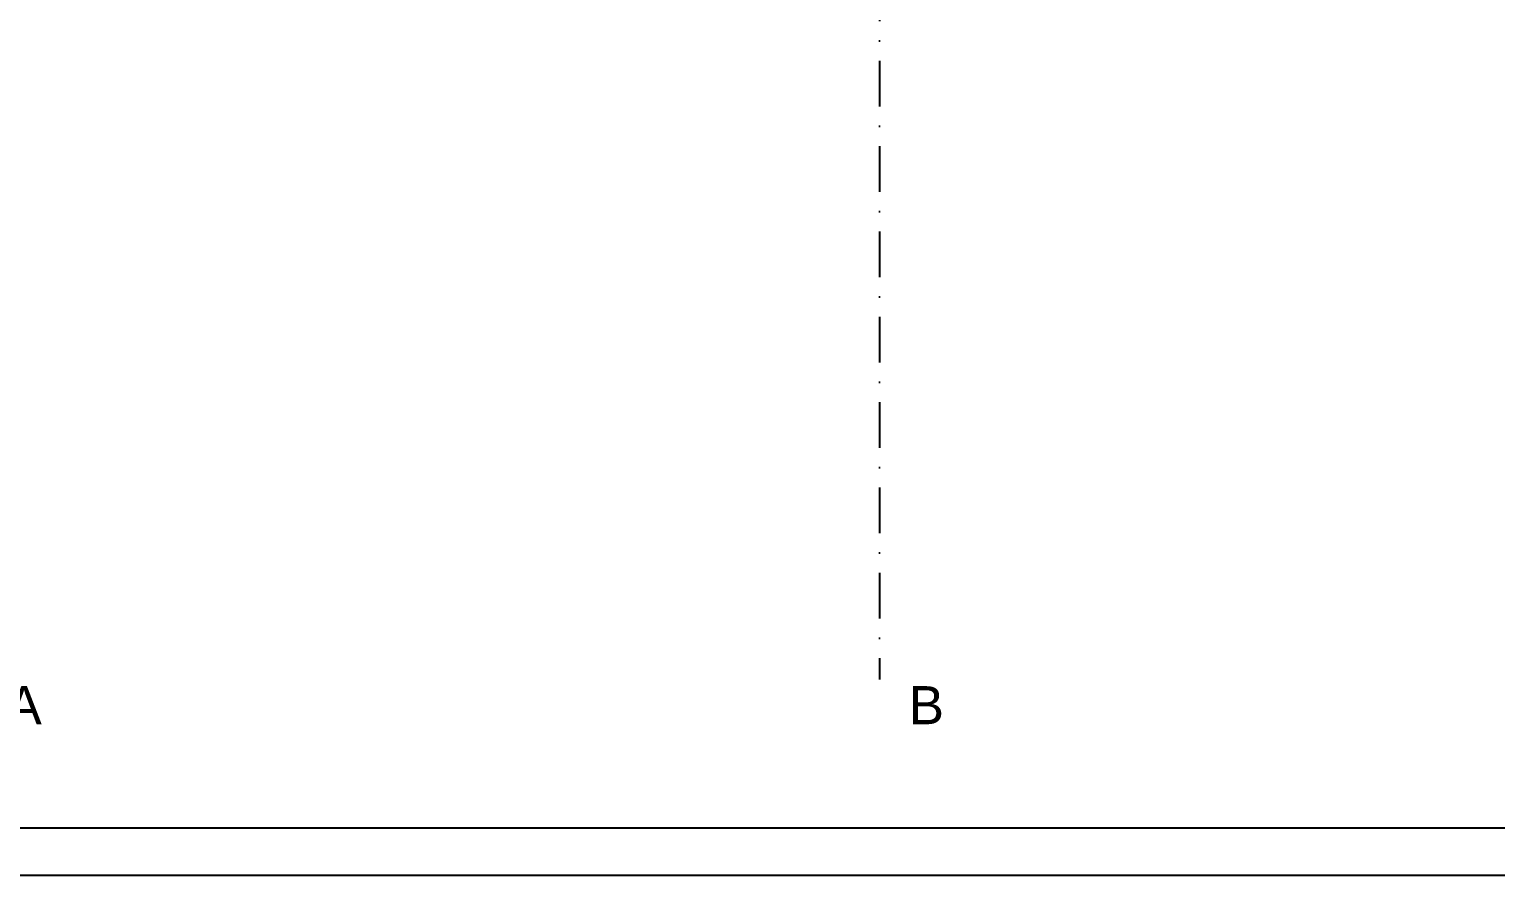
# Model space of a CAD drawing. Extents: x 4511820 to 5180432, y -1526536 to -944957.
# Drawn here: x 5096331 to 5104033, y -1055153 to -1050709 of the extents above; entities that cross this region are included whole.
import ezdxf

# ---------------------------------------------------------------- set-up
doc = ezdxf.new("R2010")
doc.units = 0
doc.header["$MEASUREMENT"] = 0
doc.linetypes.add('BODKOCIARKOVANA_3', pattern=[5.6, 3, -1.3, 0, -1.3])
doc.layers.add('osi', color=253, linetype='CONTINUOUS')
doc.layers.add('TENKÁ', color=7, linetype='CONTINUOUS')
doc.styles.add('styl1', font='arial.ttf')

msp = doc.modelspace()

# ---------------------------------------------------------------- linework, layer by layer
at = {"layer": 'osi', "linetype": 'BODKOCIARKOVANA_3', "ltscale": 80}
msp.add_line((5100797.5, -1022195.078), (5100797.5, -1054122.98), dxfattribs=at)
at = {"layer": 'TENKÁ', "color": 7}
for p, q in [((5169988, -1054902.609), (5090893, -1054902.609)), ((5170238, -1055152.609), (5090643, -1055152.609))]:
    msp.add_line(p, q, dxfattribs=at)

# ---------------------------------------------------------------- texts
at = {"layer": 'TENKÁ', "ltscale": 0.25, "style": 'styl1'}
for s, p in [('A', (5096209.554, -1054357.481)), ('B', (5100949.554, -1054357.481))]:
    msp.add_text(s, height=200, dxfattribs=at).set_placement(p)

doc.saveas('drawing.dxf')
